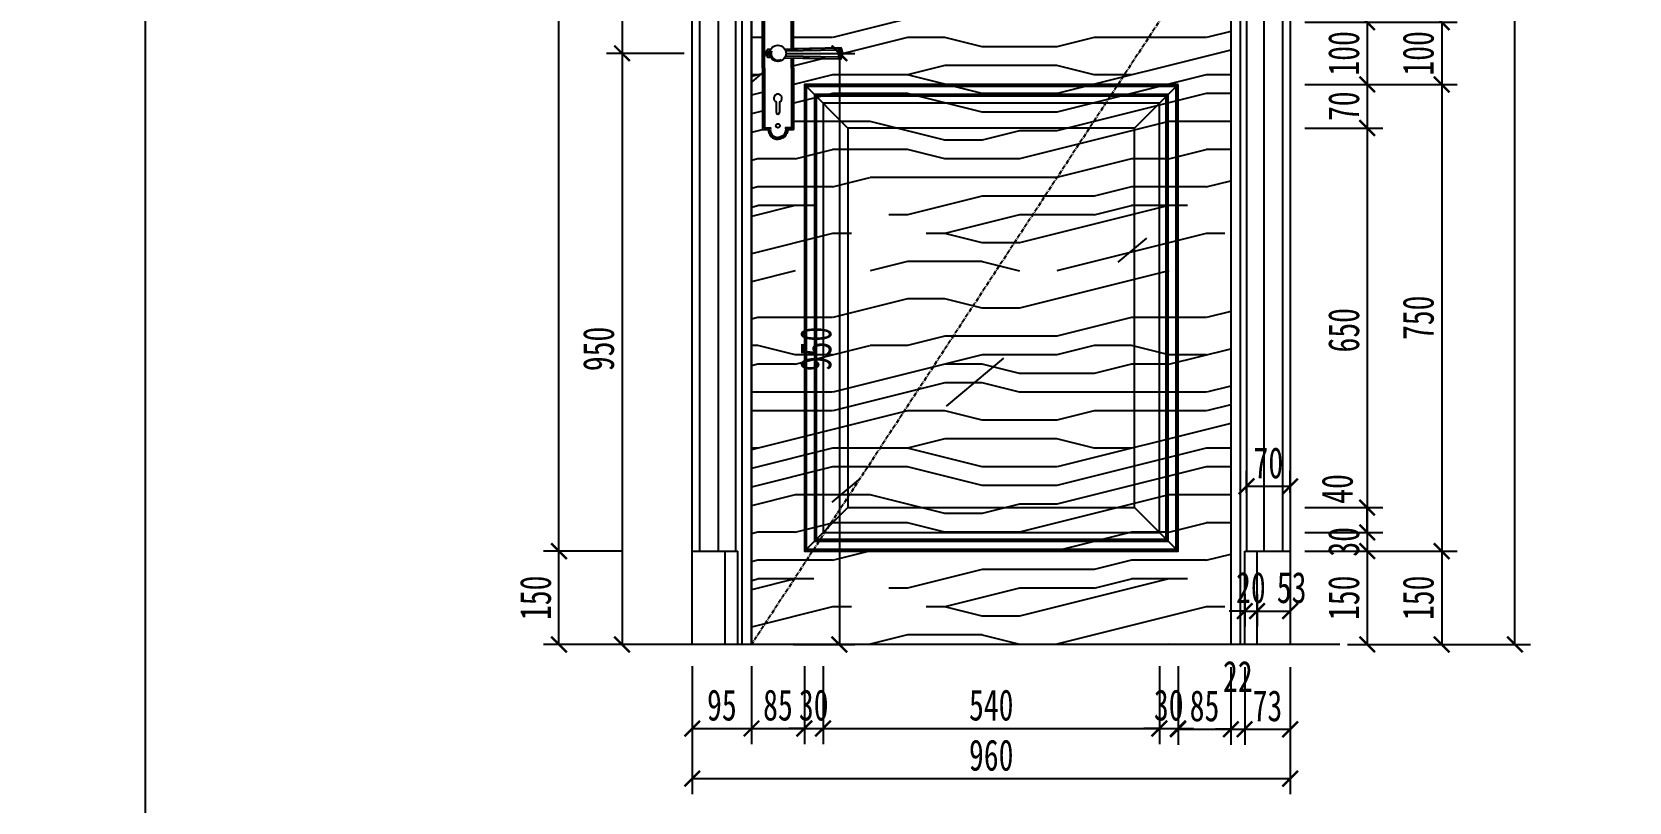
# Model space of a CAD drawing. Header units: millimetres. Extents: x 51249 to 2766742, y -599687 to -1280.
# Drawn here: x 59800 to 62365, y -122267 to -121029 of the extents above; entities that cross this region are included whole.
import ezdxf

# ---------------------------------------------------------------- set-up
doc = ezdxf.new("R2010")
doc.units = ezdxf.units.MM
doc.header["$LTSCALE"] = 10
doc.header["$PDMODE"] = 3
doc.linetypes.add('CENTER', pattern=[50.8, 31.75, -6.35, 6.35, -6.35])
for name, color, linetype in [('D-Detail(节点图层)', 134, 'Continuous'), ('D-造型粗线', 4, 'Continuous'), ('E-立面填充', 250, 'Continuous'), ('E-立面轮廓线', 4, 'Continuous'), ('E-立面造型线', 3, 'Continuous'), ('W-尺寸', 5, 'Continuous')]:
    doc.layers.add(name, color=color, linetype=linetype)
doc.styles.add('DIM', font='SimSun.ttf', dxfattribs={"width": 0.7})
doc.dimstyles.new('25', dxfattribs={"dimscale": 25, "dimtxt": 2, "dimasz": 1, "dimexe": 1, "dimexo": 1, "dimgap": 0.5, "dimtad": 1, "dimdec": 0, "dimzin": 0, "dimdsep": 46, "dimtxsty": 'DIM', "dimblk": 'ARCHTICK', "dimcen": 0, "dimclrd": 5, "dimclre": 5, "dimclrt": 35, "dimadec": 0, "dimazin": 0, "dimtfac": 0.5, "dimtdec": 0, "dimtix": 1, "dimtmove": 2, "dimatfit": 2, "dimldrblk": 'A', "dimfxl": 0, "dimtolj": 1, "dimtzin": 0, "dimlwd": -1, "dimlwe": -1, "dimarcsym": 0})

# ---------------------------------------------------------------- blocks, each defined once
blk = doc.blocks.new('_ArchTick')
at = {"color": 0, "linetype": 'ByBlock', "const_width": 0.15}
blk.add_lwpolyline([(-0.5, -0.5), (0.5, 0.5)], dxfattribs=at)
blk = doc.blocks.new('*D67')
at = {"layer": 'Defpoints', "color": 0, "ltscale": 0.15}
for p in [(61928.2, -119563.9), (62181.4, -119563.9), (61945, -122013.9)]:
    blk.add_point(p, dxfattribs=at)
at = {"layer": 'W-尺寸', "color": 5, "ltscale": 0.15}
for p, q in [((62081.4, -119563.9), (62206.4, -119563.9)), ((62181.4, -122013.9), (62181.4, -119563.9)), ((62081.4, -122013.9), (62206.4, -122013.9))]:
    blk.add_line(p, q, dxfattribs=at)
at = {"layer": 'W-尺寸', "color": 5, "ltscale": 0.15, "xscale": 25, "yscale": 25, "zscale": 25}
for p, rotation in [((62181.4, -119563.9), 90), ((62181.4, -122013.9), 270)]:
    blk.add_blockref('_ArchTick', p, dxfattribs=dict(at, rotation=rotation))
at = {"layer": 'W-尺寸', "color": 35, "ltscale": 0.15, "insert": (62143.9, -120788.9), "char_height": 50, "attachment_point": 5, "rotation": 90, "style": 'DIM'}
blk.add_mtext('\\A1;2450', dxfattribs=at)
blk = doc.blocks.new('A')
for p, q in [((-1.44, 1.15), (-1.09, 1.44)), ((-1.44, 1.15), (-0.37, 0)), ((-1.09, 1.44), (0, 0)), ((-0.37, 0), (-2.13, 0)), ((-1.44, -1.15), (-0.37, 0)), ((-1.09, -1.44), (0, 0)), ((-1.44, -1.15), (-1.09, -1.44))]:
    blk.add_line(p, q)
for points in [[(-1.44, 1.15), (-1.09, 1.44), (-0.37, 0), (0, 0)], [(-1.44, -1.15), (-1.09, -1.44), (-0.37, 0), (0, 0)]]:
    blk.add_solid(points)
blk = doc.blocks.new('*D68')
at = {"layer": 'Defpoints', "color": 0, "ltscale": 0.15}
for p in [(60860.4, -122013.9), (60955.4, -122013.9), (60955.4, -122149)]:
    blk.add_point(p, dxfattribs=at)
at = {"layer": 'W-尺寸', "color": 5, "ltscale": 0.15}
for p, q in [((60860.4, -122049), (60860.4, -122174)), ((60955.4, -122049), (60955.4, -122174)), ((60860.4, -122149), (60955.4, -122149))]:
    blk.add_line(p, q, dxfattribs=at)
at = {"layer": 'W-尺寸', "color": 5, "ltscale": 0.15, "xscale": 25, "yscale": 25, "zscale": 25, "rotation": 180}
blk.add_blockref('_ArchTick', (60860.4, -122149), dxfattribs=at)
at = {"layer": 'W-尺寸', "color": 5, "ltscale": 0.15, "xscale": 25, "yscale": 25, "zscale": 25}
blk.add_blockref('_ArchTick', (60955.4, -122149), dxfattribs=at)
at = {"layer": 'W-尺寸', "color": 35, "ltscale": 0.15, "insert": (60907.9, -122111.5), "char_height": 50, "attachment_point": 5, "style": 'DIM'}
blk.add_mtext('\\A1;95', dxfattribs=at)
blk = doc.blocks.new('*D69')
at = {"layer": 'Defpoints', "color": 0, "ltscale": 0.15}
for p in [(61040.4, -121863.9, 0), (60955.4, -122013.9), (61040.4, -122149)]:
    blk.add_point(p, dxfattribs=at)
at = {"layer": 'W-尺寸', "color": 5, "ltscale": 0.15}
for p, q in [((60955.4, -122049), (60955.4, -122174)), ((61040.4, -122049), (61040.4, -122174)), ((60955.4, -122149), (61040.4, -122149))]:
    blk.add_line(p, q, dxfattribs=at)
at = {"layer": 'W-尺寸', "color": 5, "ltscale": 0.15, "xscale": 25, "yscale": 25, "zscale": 25, "rotation": 180}
blk.add_blockref('_ArchTick', (60955.4, -122149), dxfattribs=at)
at = {"layer": 'W-尺寸', "color": 5, "ltscale": 0.15, "xscale": 25, "yscale": 25, "zscale": 25}
blk.add_blockref('_ArchTick', (61040.4, -122149), dxfattribs=at)
at = {"layer": 'W-尺寸', "color": 35, "ltscale": 0.15, "insert": (60997.9, -122111.5), "char_height": 50, "attachment_point": 5, "style": 'DIM'}
blk.add_mtext('\\A1;85', dxfattribs=at)
blk = doc.blocks.new('*D70')
at = {"layer": 'Defpoints', "color": 0, "ltscale": 0.15}
for p in [(60860.4, -122049), (61820.4, -122050.2), (61820.4, -122229.5)]:
    blk.add_point(p, dxfattribs=at)
at = {"layer": 'W-尺寸', "color": 5, "ltscale": 0.15}
for p, q in [((60860.4, -122129.5), (60860.4, -122254.5)), ((61820.4, -122129.5), (61820.4, -122254.5)), ((60860.4, -122229.5), (61820.4, -122229.5))]:
    blk.add_line(p, q, dxfattribs=at)
at = {"layer": 'W-尺寸', "color": 5, "ltscale": 0.15, "xscale": 25, "yscale": 25, "zscale": 25, "rotation": 180}
blk.add_blockref('_ArchTick', (60860.4, -122229.5), dxfattribs=at)
at = {"layer": 'W-尺寸', "color": 5, "ltscale": 0.15, "xscale": 25, "yscale": 25, "zscale": 25}
blk.add_blockref('_ArchTick', (61820.4, -122229.5), dxfattribs=at)
at = {"layer": 'W-尺寸', "color": 35, "ltscale": 0.15, "insert": (61340.4, -122192), "char_height": 50, "attachment_point": 5, "style": 'DIM'}
blk.add_mtext('\\A1;960', dxfattribs=at)
blk = doc.blocks.new('*D71')
at = {"layer": 'Defpoints', "color": 0, "ltscale": 0.15}
for p in [(60968, -121063.9), (60747.6, -122013.9), (60968, -122013.9)]:
    blk.add_point(p, dxfattribs=at)
at = {"layer": 'W-尺寸', "color": 5, "ltscale": 0.15}
for p, q in [((60847.6, -121063.9), (60722.6, -121063.9)), ((60747.6, -121063.9), (60747.6, -122013.9)), ((60847.6, -122013.9), (60722.6, -122013.9))]:
    blk.add_line(p, q, dxfattribs=at)
at = {"layer": 'W-尺寸', "color": 5, "ltscale": 0.15, "xscale": 25, "yscale": 25, "zscale": 25}
for p, rotation in [((60747.6, -121063.9), 90), ((60747.6, -122013.9), 270)]:
    blk.add_blockref('_ArchTick', p, dxfattribs=dict(at, rotation=rotation))
at = {"layer": 'W-尺寸', "color": 35, "ltscale": 0.15, "insert": (60710.1, -121538.9), "char_height": 50, "attachment_point": 5, "rotation": 90, "style": 'DIM'}
blk.add_mtext('\\A1;950', dxfattribs=at)
blk = doc.blocks.new('*D73')
at = {"layer": 'Defpoints', "color": 0, "ltscale": 0.15}
for p in [(61040.4, -121797.8, 0), (61070.4, -121797.8, 0), (61070.4, -122149)]:
    blk.add_point(p, dxfattribs=at)
at = {"layer": 'W-尺寸', "color": 5, "ltscale": 0.15}
for p, q in [((61040.4, -122049), (61040.4, -122174)), ((61070.4, -122049), (61070.4, -122174)), ((61040.4, -122149), (61015.4, -122149)), ((61040.4, -122149), (61070.4, -122149)), ((61070.4, -122149), (61095.4, -122149))]:
    blk.add_line(p, q, dxfattribs=at)
at = {"layer": 'W-尺寸', "color": 5, "ltscale": 0.15, "xscale": 25, "yscale": 25, "zscale": 25}
blk.add_blockref('_ArchTick', (61040.4, -122149), dxfattribs=at)
at = {"layer": 'W-尺寸', "color": 5, "ltscale": 0.15, "xscale": 25, "yscale": 25, "zscale": 25, "rotation": 180}
blk.add_blockref('_ArchTick', (61070.4, -122149), dxfattribs=at)
at = {"layer": 'W-尺寸', "color": 35, "ltscale": 0.15, "insert": (61055.4, -122111.5), "char_height": 50, "attachment_point": 5, "style": 'DIM'}
blk.add_mtext('\\A1;30', dxfattribs=at)
blk = doc.blocks.new('*D74')
at = {"layer": 'Defpoints', "color": 0, "ltscale": 0.15}
for p in [(61070.4, -121797.8, 0), (61610.4, -121833.9, 0), (61610.4, -122149)]:
    blk.add_point(p, dxfattribs=at)
at = {"layer": 'W-尺寸', "color": 5, "ltscale": 0.15}
for p, q in [((61070.4, -122049), (61070.4, -122174)), ((61610.4, -122049), (61610.4, -122174)), ((61070.4, -122149), (61610.4, -122149))]:
    blk.add_line(p, q, dxfattribs=at)
at = {"layer": 'W-尺寸', "color": 5, "ltscale": 0.15, "xscale": 25, "yscale": 25, "zscale": 25, "rotation": 180}
blk.add_blockref('_ArchTick', (61070.4, -122149), dxfattribs=at)
at = {"layer": 'W-尺寸', "color": 5, "ltscale": 0.15, "xscale": 25, "yscale": 25, "zscale": 25}
blk.add_blockref('_ArchTick', (61610.4, -122149), dxfattribs=at)
at = {"layer": 'W-尺寸', "color": 35, "ltscale": 0.15, "insert": (61340.4, -122111.5), "char_height": 50, "attachment_point": 5, "style": 'DIM'}
blk.add_mtext('\\A1;540', dxfattribs=at)
blk = doc.blocks.new('*D75')
at = {"layer": 'Defpoints', "color": 0, "ltscale": 0.15}
for p in [(61610.4, -121833.9, 0), (61640.4, -121837.5), (61640.4, -122149)]:
    blk.add_point(p, dxfattribs=at)
at = {"layer": 'W-尺寸', "color": 5, "ltscale": 0.15}
for p, q in [((61610.4, -122049), (61610.4, -122174)), ((61640.4, -122049), (61640.4, -122174)), ((61610.4, -122149), (61585.4, -122149)), ((61610.4, -122149), (61640.4, -122149)), ((61640.4, -122149), (61665.4, -122149))]:
    blk.add_line(p, q, dxfattribs=at)
at = {"layer": 'W-尺寸', "color": 5, "ltscale": 0.15, "xscale": 25, "yscale": 25, "zscale": 25}
blk.add_blockref('_ArchTick', (61610.4, -122149), dxfattribs=at)
at = {"layer": 'W-尺寸', "color": 5, "ltscale": 0.15, "xscale": 25, "yscale": 25, "zscale": 25, "rotation": 180}
blk.add_blockref('_ArchTick', (61640.4, -122149), dxfattribs=at)
at = {"layer": 'W-尺寸', "color": 35, "ltscale": 0.15, "insert": (61625.4, -122111.5), "char_height": 50, "attachment_point": 5, "style": 'DIM'}
blk.add_mtext('\\A1;30', dxfattribs=at)
blk = doc.blocks.new('*D76')
at = {"layer": 'Defpoints', "color": 0, "ltscale": 0.15}
for p in [(61725.4, -121792.9), (61640.4, -121837.5), (61725.4, -122150.2)]:
    blk.add_point(p, dxfattribs=at)
at = {"layer": 'W-尺寸', "color": 5, "ltscale": 0.15}
for p, q in [((61640.4, -122050.2), (61640.4, -122175.2)), ((61725.4, -122050.2), (61725.4, -122175.2)), ((61640.4, -122150.2), (61725.4, -122150.2))]:
    blk.add_line(p, q, dxfattribs=at)
at = {"layer": 'W-尺寸', "color": 5, "ltscale": 0.15, "xscale": 25, "yscale": 25, "zscale": 25, "rotation": 180}
blk.add_blockref('_ArchTick', (61640.4, -122150.2), dxfattribs=at)
at = {"layer": 'W-尺寸', "color": 5, "ltscale": 0.15, "xscale": 25, "yscale": 25, "zscale": 25}
blk.add_blockref('_ArchTick', (61725.4, -122150.2), dxfattribs=at)
at = {"layer": 'W-尺寸', "color": 35, "ltscale": 0.15, "insert": (61682.9, -122112.7), "char_height": 50, "attachment_point": 5, "style": 'DIM'}
blk.add_mtext('\\A1;85', dxfattribs=at)
blk = doc.blocks.new('*D171')
at = {"layer": 'Defpoints', "color": 0, "ltscale": 0.15}
for p in [(61707.5, -121013.9), (61707.5, -121113.9), (61944.1, -121113.9)]:
    blk.add_point(p, dxfattribs=at)
at = {"layer": 'W-尺寸', "color": 5, "ltscale": 0.15}
for p, q in [((61844.1, -121013.9), (61969.1, -121013.9)), ((61944.1, -121013.9), (61944.1, -121113.9)), ((61844.1, -121113.9), (61969.1, -121113.9))]:
    blk.add_line(p, q, dxfattribs=at)
at = {"layer": 'W-尺寸', "color": 5, "ltscale": 0.15, "xscale": 25, "yscale": 25, "zscale": 25}
for p, rotation in [((61944.1, -121013.9), 90), ((61944.1, -121113.9), 270)]:
    blk.add_blockref('_ArchTick', p, dxfattribs=dict(at, rotation=rotation))
at = {"layer": 'W-尺寸', "color": 35, "ltscale": 0.15, "insert": (61906.6, -121063.9), "char_height": 50, "attachment_point": 5, "rotation": 90, "style": 'DIM'}
blk.add_mtext('\\A1;100', dxfattribs=at)
blk = doc.blocks.new('*D172')
at = {"layer": 'Defpoints', "color": 0, "ltscale": 0.15}
for p in [(61707.5, -121113.9), (61637.5, -121183.9), (61944.1, -121183.9)]:
    blk.add_point(p, dxfattribs=at)
at = {"layer": 'W-尺寸', "color": 5, "ltscale": 0.15}
for p, q in [((61844.1, -121113.9), (61969.1, -121113.9)), ((61944.1, -121113.9), (61944.1, -121183.9)), ((61844.1, -121183.9), (61969.1, -121183.9))]:
    blk.add_line(p, q, dxfattribs=at)
at = {"layer": 'W-尺寸', "color": 5, "ltscale": 0.15, "xscale": 25, "yscale": 25, "zscale": 25}
for p, rotation in [((61944.1, -121113.9), 90), ((61944.1, -121183.9), 270)]:
    blk.add_blockref('_ArchTick', p, dxfattribs=dict(at, rotation=rotation))
at = {"layer": 'W-尺寸', "color": 35, "ltscale": 0.15, "insert": (61906.6, -121148.9), "char_height": 50, "attachment_point": 5, "rotation": 90, "style": 'DIM'}
blk.add_mtext('\\A1;70', dxfattribs=at)
blk = doc.blocks.new('*D173')
at = {"layer": 'Defpoints', "color": 0, "ltscale": 0.15}
for p in [(61637.5, -121183.9), (61610.4, -121833.9), (61944.1, -121833.9)]:
    blk.add_point(p, dxfattribs=at)
at = {"layer": 'W-尺寸', "color": 5, "ltscale": 0.15}
for p, q in [((61844.1, -121183.9), (61969.1, -121183.9)), ((61944.1, -121183.9), (61944.1, -121833.9)), ((61844.1, -121833.9), (61969.1, -121833.9))]:
    blk.add_line(p, q, dxfattribs=at)
at = {"layer": 'W-尺寸', "color": 5, "ltscale": 0.15, "xscale": 25, "yscale": 25, "zscale": 25}
for p, rotation in [((61944.1, -121183.9), 90), ((61944.1, -121833.9), 270)]:
    blk.add_blockref('_ArchTick', p, dxfattribs=dict(at, rotation=rotation))
at = {"layer": 'W-尺寸', "color": 35, "ltscale": 0.15, "insert": (61906.6, -121508.9), "char_height": 50, "attachment_point": 5, "rotation": 90, "style": 'DIM'}
blk.add_mtext('\\A1;650', dxfattribs=at)
blk = doc.blocks.new('*D174')
at = {"layer": 'Defpoints', "color": 0, "ltscale": 0.15}
for p in [(61570.4, -121793.9), (61944.1, -121793.9), (61610.4, -121833.9)]:
    blk.add_point(p, dxfattribs=at)
at = {"layer": 'W-尺寸', "color": 5, "ltscale": 0.15}
for p, q in [((61844.1, -121793.9), (61969.1, -121793.9)), ((61944.1, -121833.9), (61944.1, -121793.9)), ((61844.1, -121833.9), (61969.1, -121833.9))]:
    blk.add_line(p, q, dxfattribs=at)
at = {"layer": 'W-尺寸', "color": 5, "ltscale": 0.15, "xscale": 25, "yscale": 25, "zscale": 25}
for p, rotation in [((61944.1, -121793.9), 90), ((61944.1, -121833.9), 270)]:
    blk.add_blockref('_ArchTick', p, dxfattribs=dict(at, rotation=rotation))
at = {"layer": 'W-尺寸', "color": 35, "ltscale": 0.15, "insert": (61896.3, -121763.9), "char_height": 50, "attachment_point": 5, "rotation": 90, "style": 'DIM'}
blk.add_mtext('\\A1;40', dxfattribs=at)
blk = doc.blocks.new('*D175')
at = {"layer": 'Defpoints', "color": 0, "ltscale": 0.15}
for p in [(61610.4, -121833.9), (61640.4, -121863.9), (61944.1, -121863.9)]:
    blk.add_point(p, dxfattribs=at)
at = {"layer": 'W-尺寸', "color": 5, "ltscale": 0.15}
for p, q in [((61944.1, -121833.9), (61944.1, -121808.9)), ((61844.1, -121833.9), (61969.1, -121833.9)), ((61944.1, -121833.9), (61944.1, -121863.9)), ((61844.1, -121863.9), (61969.1, -121863.9)), ((61944.1, -121863.9), (61944.1, -121888.9))]:
    blk.add_line(p, q, dxfattribs=at)
at = {"layer": 'W-尺寸', "color": 5, "ltscale": 0.15, "xscale": 25, "yscale": 25, "zscale": 25}
for p, rotation in [((61944.1, -121833.9), 270), ((61944.1, -121863.9), 90)]:
    blk.add_blockref('_ArchTick', p, dxfattribs=dict(at, rotation=rotation))
at = {"layer": 'W-尺寸', "color": 35, "ltscale": 0.15, "insert": (61906.6, -121848.9), "char_height": 50, "attachment_point": 5, "rotation": 90, "style": 'DIM'}
blk.add_mtext('\\A1;30', dxfattribs=at)
blk = doc.blocks.new('*D176')
at = {"layer": 'Defpoints', "color": 0, "ltscale": 0.15}
for p in [(61640.4, -121863.9), (61887.5, -122013.9), (61944.1, -122013.9)]:
    blk.add_point(p, dxfattribs=at)
at = {"layer": 'W-尺寸', "color": 5, "ltscale": 0.15}
for p, q in [((61844.1, -121863.9), (61969.1, -121863.9)), ((61944.1, -121863.9), (61944.1, -122013.9)), ((61912.5, -122013.9), (61969.1, -122013.9))]:
    blk.add_line(p, q, dxfattribs=at)
at = {"layer": 'W-尺寸', "color": 5, "ltscale": 0.15, "xscale": 25, "yscale": 25, "zscale": 25}
for p, rotation in [((61944.1, -121863.9), 90), ((61944.1, -122013.9), 270)]:
    blk.add_blockref('_ArchTick', p, dxfattribs=dict(at, rotation=rotation))
at = {"layer": 'W-尺寸', "color": 35, "ltscale": 0.15, "insert": (61906.6, -121938.9), "char_height": 50, "attachment_point": 5, "rotation": 90, "style": 'DIM'}
blk.add_mtext('\\A1;150', dxfattribs=at)
blk = doc.blocks.new('*D180')
at = {"layer": 'Defpoints', "color": 0, "ltscale": 0.15}
for p in [(61618.7, -121013.9), (61618.7, -121113.9), (62063.8, -121113.9)]:
    blk.add_point(p, dxfattribs=at)
at = {"layer": 'W-尺寸', "color": 5, "ltscale": 0.15}
for p, q in [((61963.8, -121013.9), (62088.8, -121013.9)), ((62063.8, -121013.9), (62063.8, -121113.9)), ((61963.8, -121113.9), (62088.8, -121113.9))]:
    blk.add_line(p, q, dxfattribs=at)
at = {"layer": 'W-尺寸', "color": 5, "ltscale": 0.15, "xscale": 25, "yscale": 25, "zscale": 25}
for p, rotation in [((62063.8, -121013.9), 90), ((62063.8, -121113.9), 270)]:
    blk.add_blockref('_ArchTick', p, dxfattribs=dict(at, rotation=rotation))
at = {"layer": 'W-尺寸', "color": 35, "ltscale": 0.15, "insert": (62026.3, -121063.9), "char_height": 50, "attachment_point": 5, "rotation": 90, "style": 'DIM'}
blk.add_mtext('\\A1;100', dxfattribs=at)
blk = doc.blocks.new('*D181')
at = {"layer": 'Defpoints', "color": 0, "ltscale": 0.15}
for p in [(61618.7, -121113.9), (61618.7, -121863.9), (62063.8, -121863.9)]:
    blk.add_point(p, dxfattribs=at)
at = {"layer": 'W-尺寸', "color": 5, "ltscale": 0.15}
for p, q in [((61963.8, -121113.9), (62088.8, -121113.9)), ((62063.8, -121113.9), (62063.8, -121863.9)), ((61963.8, -121863.9), (62088.8, -121863.9))]:
    blk.add_line(p, q, dxfattribs=at)
at = {"layer": 'W-尺寸', "color": 5, "ltscale": 0.15, "xscale": 25, "yscale": 25, "zscale": 25}
for p, rotation in [((62063.8, -121113.9), 90), ((62063.8, -121863.9), 270)]:
    blk.add_blockref('_ArchTick', p, dxfattribs=dict(at, rotation=rotation))
at = {"layer": 'W-尺寸', "color": 35, "ltscale": 0.15, "insert": (62026.3, -121488.9), "char_height": 50, "attachment_point": 5, "rotation": 90, "style": 'DIM'}
blk.add_mtext('\\A1;750', dxfattribs=at)
blk = doc.blocks.new('*D182')
at = {"layer": 'Defpoints', "color": 0, "ltscale": 0.15}
for p in [(61618.7, -121863.9), (61798.7, -122013.9), (62063.8, -122013.9)]:
    blk.add_point(p, dxfattribs=at)
at = {"layer": 'W-尺寸', "color": 5, "ltscale": 0.15}
for p, q in [((61963.8, -121863.9), (62088.8, -121863.9)), ((62063.8, -121863.9), (62063.8, -122013.9)), ((61963.8, -122013.9), (62088.8, -122013.9))]:
    blk.add_line(p, q, dxfattribs=at)
at = {"layer": 'W-尺寸', "color": 5, "ltscale": 0.15, "xscale": 25, "yscale": 25, "zscale": 25}
for p, rotation in [((62063.8, -121863.9), 90), ((62063.8, -122013.9), 270)]:
    blk.add_blockref('_ArchTick', p, dxfattribs=dict(at, rotation=rotation))
at = {"layer": 'W-尺寸', "color": 35, "ltscale": 0.15, "insert": (62026.3, -121938.9), "char_height": 50, "attachment_point": 5, "rotation": 90, "style": 'DIM'}
blk.add_mtext('\\A1;150', dxfattribs=at)
blk = doc.blocks.new('*D183')
at = {"layer": 'Defpoints', "color": 0, "ltscale": 0.15}
for p in [(61725.4, -122013.9), (61747.4, -122013.9), (61747.4, -122150.2)]:
    blk.add_point(p, dxfattribs=at)
at = {"layer": 'W-尺寸', "color": 5, "ltscale": 0.15}
for p, q in [((61725.4, -122050.2), (61725.4, -122175.2)), ((61747.4, -122050.2), (61747.4, -122175.2)), ((61725.4, -122150.2), (61700.4, -122150.2)), ((61725.4, -122150.2), (61747.4, -122150.2)), ((61747.4, -122150.2), (61772.4, -122150.2))]:
    blk.add_line(p, q, dxfattribs=at)
at = {"layer": 'W-尺寸', "color": 5, "ltscale": 0.15, "xscale": 25, "yscale": 25, "zscale": 25}
blk.add_blockref('_ArchTick', (61725.4, -122150.2), dxfattribs=at)
at = {"layer": 'W-尺寸', "color": 5, "ltscale": 0.15, "xscale": 25, "yscale": 25, "zscale": 25, "rotation": 180}
blk.add_blockref('_ArchTick', (61747.4, -122150.2), dxfattribs=at)
at = {"layer": 'W-尺寸', "color": 35, "ltscale": 0.15, "insert": (61736.4, -122065.1), "char_height": 50, "attachment_point": 5, "style": 'DIM'}
blk.add_mtext('\\A1;22', dxfattribs=at)
blk = doc.blocks.new('*D184')
at = {"layer": 'Defpoints', "color": 0, "ltscale": 0.15}
for p in [(61747.4, -122013.9), (61820.4, -122013.9), (61820.4, -122150.2)]:
    blk.add_point(p, dxfattribs=at)
at = {"layer": 'W-尺寸', "color": 5, "ltscale": 0.15}
for p, q in [((61747.4, -122050.2), (61747.4, -122175.2)), ((61820.4, -122050.2), (61820.4, -122175.2)), ((61747.4, -122150.2), (61820.4, -122150.2))]:
    blk.add_line(p, q, dxfattribs=at)
at = {"layer": 'W-尺寸', "color": 5, "ltscale": 0.15, "xscale": 25, "yscale": 25, "zscale": 25, "rotation": 180}
blk.add_blockref('_ArchTick', (61747.4, -122150.2), dxfattribs=at)
at = {"layer": 'W-尺寸', "color": 5, "ltscale": 0.15, "xscale": 25, "yscale": 25, "zscale": 25}
blk.add_blockref('_ArchTick', (61820.4, -122150.2), dxfattribs=at)
at = {"layer": 'W-尺寸', "color": 35, "ltscale": 0.15, "insert": (61783.9, -122112.7), "char_height": 50, "attachment_point": 5, "style": 'DIM'}
blk.add_mtext('\\A1;73', dxfattribs=at)
blk = doc.blocks.new('*D185')
at = {"layer": 'Defpoints', "color": 0, "ltscale": 0.15}
for p in [(60646.3, -121863.9), (60816, -121863.9), (60816, -122013.9)]:
    blk.add_point(p, dxfattribs=at)
at = {"layer": 'W-尺寸', "color": 5, "ltscale": 0.15}
for p, q in [((60746.3, -121863.9), (60621.3, -121863.9)), ((60646.3, -122013.9), (60646.3, -121863.9)), ((60746.3, -122013.9), (60621.3, -122013.9))]:
    blk.add_line(p, q, dxfattribs=at)
at = {"layer": 'W-尺寸', "color": 5, "ltscale": 0.15, "xscale": 25, "yscale": 25, "zscale": 25}
for p, rotation in [((60646.3, -121863.9), 90), ((60646.3, -122013.9), 270)]:
    blk.add_blockref('_ArchTick', p, dxfattribs=dict(at, rotation=rotation))
at = {"layer": 'W-尺寸', "color": 35, "ltscale": 0.15, "insert": (60608.8, -121938.9), "char_height": 50, "attachment_point": 5, "rotation": 90, "style": 'DIM'}
blk.add_mtext('\\A1;150', dxfattribs=at)
blk = doc.blocks.new('*D186')
at = {"layer": 'Defpoints', "color": 0, "ltscale": 0.15}
for p in [(60646.3, -119563.9), (60832.6, -119563.9), (60816, -121863.9)]:
    blk.add_point(p, dxfattribs=at)
at = {"layer": 'W-尺寸', "color": 5, "ltscale": 0.15}
for p, q in [((60746.3, -119563.9), (60621.3, -119563.9)), ((60646.3, -121863.9), (60646.3, -119563.9)), ((60746.3, -121863.9), (60621.3, -121863.9))]:
    blk.add_line(p, q, dxfattribs=at)
at = {"layer": 'W-尺寸', "color": 5, "ltscale": 0.15, "xscale": 25, "yscale": 25, "zscale": 25}
for p, rotation in [((60646.3, -119563.9), 90), ((60646.3, -121863.9), 270)]:
    blk.add_blockref('_ArchTick', p, dxfattribs=dict(at, rotation=rotation))
at = {"layer": 'W-尺寸', "color": 35, "ltscale": 0.15, "insert": (60608.8, -120713.9), "char_height": 50, "attachment_point": 5, "rotation": 90, "style": 'DIM'}
blk.add_mtext('\\A1;2300', dxfattribs=at)
blk = doc.blocks.new('*D188')
at = {"layer": 'Defpoints', "color": 0, "ltscale": 0.15}
for p in [(60911.3, -119658.9), (60747.6, -121063.9), (60825.4, -121063.9)]:
    blk.add_point(p, dxfattribs=at)
at = {"layer": 'W-尺寸', "color": 5, "ltscale": 0.15}
for p, q in [((60847.6, -119658.9), (60722.6, -119658.9)), ((60747.6, -119658.9), (60747.6, -121063.9)), ((60800.4, -121063.9), (60722.6, -121063.9))]:
    blk.add_line(p, q, dxfattribs=at)
at = {"layer": 'W-尺寸', "color": 5, "ltscale": 0.15, "xscale": 25, "yscale": 25, "zscale": 25}
for p, rotation in [((60747.6, -119658.9), 90), ((60747.6, -121063.9), 270)]:
    blk.add_blockref('_ArchTick', p, dxfattribs=dict(at, rotation=rotation))
at = {"layer": 'W-尺寸', "color": 35, "ltscale": 0.15, "insert": (60710.1, -120361.4), "char_height": 50, "attachment_point": 5, "rotation": 90, "style": 'DIM'}
blk.add_mtext('\\A1;1405', dxfattribs=at)
blk = doc.blocks.new('*D189')
at = {"layer": 'Defpoints', "color": 0, "ltscale": 0.15}
for p in [(61750.4, -121759.8), (61750.4, -121795), (61820.4, -121795)]:
    blk.add_point(p, dxfattribs=at)
at = {"layer": 'W-尺寸', "color": 5, "ltscale": 0.15}
for p, q in [((61750.4, -121770), (61750.4, -121734.8)), ((61820.4, -121770), (61820.4, -121734.8)), ((61820.4, -121759.8), (61750.4, -121759.8))]:
    blk.add_line(p, q, dxfattribs=at)
at = {"layer": 'W-尺寸', "color": 5, "ltscale": 0.15, "xscale": 25, "yscale": 25, "zscale": 25, "rotation": 180}
blk.add_blockref('_ArchTick', (61750.4, -121759.8), dxfattribs=at)
at = {"layer": 'W-尺寸', "color": 5, "ltscale": 0.15, "xscale": 25, "yscale": 25, "zscale": 25}
blk.add_blockref('_ArchTick', (61820.4, -121759.8), dxfattribs=at)
at = {"layer": 'W-尺寸', "color": 35, "ltscale": 0.15, "insert": (61785.4, -121722.3), "char_height": 50, "attachment_point": 5, "style": 'DIM'}
blk.add_mtext('\\A1;70', dxfattribs=at)
blk = doc.blocks.new('*D190')
at = {"layer": 'Defpoints', "color": 0, "ltscale": 0.15}
for p in [(61747.4, -121907.9), (61767.4, -121907.9), (61767.4, -121960.2)]:
    blk.add_point(p, dxfattribs=at)
at = {"layer": 'W-尺寸', "color": 5, "ltscale": 0.15}
for p, q in [((61747.4, -121932.9), (61747.4, -121985.2)), ((61767.4, -121932.9), (61767.4, -121985.2)), ((61747.4, -121960.2), (61722.4, -121960.2)), ((61747.4, -121960.2), (61767.4, -121960.2)), ((61767.4, -121960.2), (61792.4, -121960.2))]:
    blk.add_line(p, q, dxfattribs=at)
at = {"layer": 'W-尺寸', "color": 5, "ltscale": 0.15, "xscale": 25, "yscale": 25, "zscale": 25}
blk.add_blockref('_ArchTick', (61747.4, -121960.2), dxfattribs=at)
at = {"layer": 'W-尺寸', "color": 5, "ltscale": 0.15, "xscale": 25, "yscale": 25, "zscale": 25, "rotation": 180}
blk.add_blockref('_ArchTick', (61767.4, -121960.2), dxfattribs=at)
at = {"layer": 'W-尺寸', "color": 35, "ltscale": 0.15, "insert": (61757.4, -121922.7), "char_height": 50, "attachment_point": 5, "style": 'DIM'}
blk.add_mtext('\\A1;20', dxfattribs=at)
blk = doc.blocks.new('*D191')
at = {"layer": 'Defpoints', "color": 0, "ltscale": 0.15}
for p in [(61767.4, -121907.9), (61820.4, -121907.9), (61820.4, -121960.2)]:
    blk.add_point(p, dxfattribs=at)
at = {"layer": 'W-尺寸', "color": 5, "ltscale": 0.15}
for p, q in [((61767.4, -121932.9), (61767.4, -121985.2)), ((61820.4, -121932.9), (61820.4, -121985.2)), ((61767.4, -121960.2), (61820.4, -121960.2))]:
    blk.add_line(p, q, dxfattribs=at)
at = {"layer": 'W-尺寸', "color": 5, "ltscale": 0.15, "xscale": 25, "yscale": 25, "zscale": 25, "rotation": 180}
blk.add_blockref('_ArchTick', (61767.4, -121960.2), dxfattribs=at)
at = {"layer": 'W-尺寸', "color": 5, "ltscale": 0.15, "xscale": 25, "yscale": 25, "zscale": 25}
blk.add_blockref('_ArchTick', (61820.4, -121960.2), dxfattribs=at)
at = {"layer": 'W-尺寸', "color": 35, "ltscale": 0.15, "insert": (61822.8, -121922.7), "char_height": 50, "attachment_point": 5, "style": 'DIM'}
blk.add_mtext('\\A1;53', dxfattribs=at)
blk = doc.blocks.new('SDSGGH')
at = {"color": 146}
blk.add_wipeout([(2772282, -599409.1), (2772277.5, -599398.2), (2772266.6, -599393.6), (2772255.7, -599398.2), (2772251.2, -599409.1), (2772241.9, -599409.1), (2772241.9, -599606.3), (2772251.2, -599606.3), (2772255.7, -599617.2), (2772266.6, -599621.8), (2772277.5, -599617.2), (2772282, -599606.3), (2772291.4, -599606.3), (2772291.4, -599491), (2772368.2, -599492.5), (2772370.5, -599483.7), (2772368.2, -599474.9), (2772291.4, -599476.4), (2772291.4, -599409.1)], dxfattribs=at).dxf.layer = 'E-立面造型线'
at = {"layer": 'E-立面造型线', "color": 146}
for p, q in [((2772277.5, -599476.7), (2772363.7, -599475)), ((2772277.5, -599490.7), (2772363.7, -599492.4)), ((2772365.9, -599475), (2772368.2, -599474.9))]:
    blk.add_line(p, q, dxfattribs=at)
at = {"layer": 'E-立面造型线', "color": 251}
for p, q in [((2772278.9, -599479.6), (2772363.7, -599477.9)), ((2772278.9, -599487.8), (2772363.7, -599489.5)), ((2772279.6, -599483.7), (2772363.7, -599483.7)), ((2772363.7, -599475), (2772363.7, -599492.4)), ((2772365.9, -599475), (2772365.9, -599492.4)), ((2772365.9, -599492.4), (2772368.2, -599492.5))]:
    blk.add_line(p, q, dxfattribs=at)
at = {"layer": 'E-立面造型线', "color": 146}
blk.add_lwpolyline([(2772282, -599409.1), (2772277.5, -599398.2), (2772266.6, -599393.6), (2772255.7, -599398.2), (2772251.2, -599409.1), (2772241.9, -599409.1), (2772241.9, -599606.3), (2772251.2, -599606.3), (2772255.7, -599617.2), (2772266.6, -599621.8), (2772277.5, -599617.2), (2772282, -599606.3), (2772291.4, -599606.3), (2772291.4, -599491), (2772368.2, -599492.5), (2772370.5, -599483.7), (2772368.2, -599474.9), (2772291.4, -599476.4), (2772291.4, -599409.1)], close=True, dxfattribs=at)
for points in [[(2772241.9, -599409.1, 0.000029), (2772251.2, -599409.1, -0.41565), (2772266.6, -599393.6, -0.41565)], [(2772241.9, -599606.3, -0.000029), (2772251.2, -599606.3, 0.41565), (2772266.6, -599621.8, 0.41565)], [(2772291.4, -599606.3, 0.000029), (2772282, -599606.3, -0.41565), (2772266.6, -599621.8, -0.41565)]]:
    blk.add_lwpolyline(points, format="xyb", dxfattribs=at)
at = {"layer": 'E-立面造型线', "color": 251}
for points in [[(2772291.4, -599409.1, -0.000029), (2772282, -599409.1, 0.41565), (2772266.6, -599393.6, 0.41565)], [(2772244.9, -599507.7), (2772244.9, -599412.1, 0.00003), (2772254.6, -599412.1, -0.489494), (2772266.6, -599396.6, -0.489494)], [(2772288.4, -599476.5), (2772288.4, -599412.1, -0.00003), (2772278.7, -599412.1, 0.489494), (2772266.6, -599396.6)], [(2772244.9, -599507.7), (2772244.9, -599603.3, -0.00003), (2772254.6, -599603.3, 0.489494), (2772266.6, -599618.8, 0.489494)], [(2772288.4, -599507.7), (2772288.4, -599603.3, 0.00003), (2772278.7, -599603.3, -0.489494), (2772266.6, -599618.8, -0.489494)]]:
    blk.add_lwpolyline(points, format="xyb", dxfattribs=at)
at = {"layer": 'E-立面造型线', "color": 146}
for points in [[(2772241.9, -599507.7), (2772241.9, -599409.1)], [(2772241.9, -599507.7), (2772241.9, -599606.3)], [(2772291.4, -599507.7), (2772291.4, -599606.3)]]:
    blk.add_lwpolyline(points, dxfattribs=at)
at = {"layer": 'E-立面造型线', "color": 251}
for points in [[(2772291.4, -599476.4), (2772291.4, -599409.1)], [(2772250.1, -599479.2), (2772248.3, -599479.2)], [(2772248.3, -599488.2), (2772250.1, -599488.2)], [(2772255.2, -599477.6), (2772250.1, -599477.6), (2772250.1, -599489.8), (2772255.2, -599489.8)], [(2772288.4, -599507.7), (2772288.4, -599490.9)], [(2772291.4, -599507.7), (2772291.4, -599491)], [(2772264.1, -599578.8), (2772264.1, -599561.8)], [(2772269.1, -599561.8), (2772269.1, -599578.8)]]:
    blk.add_lwpolyline(points, dxfattribs=at)
for centre, radius in [((2772266.6, -599413.2), 3.15), ((2772266.6, -599483.7), 13), ((2772266.6, -599600.1), 3.15)]:
    blk.add_circle(centre, radius, dxfattribs=at)
for centre, radius, start, end in [((2772261.1, -599483.7), 13.5, 160.6054, 199.3946), ((2772266.6, -599483.7), 11.1, 160.3295, 299.3735), ((2772364.8, -599474.9), 1.11, 183.2537, 358.9792), ((2772364.8, -599492.5), 1.11, 1.0209, 176.7463), ((2772266.6, -599555.7), 6.59, 291.9946, 248.0054), ((2772266.6, -599579), 2.47, 176.8102, 3.1899)]:
    blk.add_arc(centre, radius, start, end, dxfattribs=at)
at = {"layer": 'E-立面造型线', "color": 146}
blk.add_arc((2772352.8, -599483.7), 17.8, 330.2154, 29.6167, dxfattribs=at)
blk = doc.blocks.new('*D703')
at = {"layer": 'Defpoints', "color": 0, "ltscale": 0.15}
for p in [(60997.9, -121063.9, 0), (60997.9, -122013.9), (61096.6, -122013.9)]:
    blk.add_point(p, dxfattribs=at)
at = {"layer": 'W-尺寸', "color": 5, "ltscale": 0.15}
for p, q in [((61022.9, -121063.9), (61121.6, -121063.9)), ((61096.6, -121063.9), (61096.6, -122013.9)), ((61022.9, -122013.9), (61121.6, -122013.9))]:
    blk.add_line(p, q, dxfattribs=at)
at = {"layer": 'W-尺寸', "color": 5, "ltscale": 0.15, "xscale": 25, "yscale": 25, "zscale": 25}
for p, rotation in [((61096.6, -121063.9), 90), ((61096.6, -122013.9), 270)]:
    blk.add_blockref('_ArchTick', p, dxfattribs=dict(at, rotation=rotation))
at = {"layer": 'W-尺寸', "color": 35, "ltscale": 0.15, "insert": (61059.1, -121538.9), "char_height": 50, "attachment_point": 5, "rotation": 90, "style": 'DIM'}
blk.add_mtext('\\A1;950', dxfattribs=at)
blk = doc.blocks.new('*D1063')
at = {"layer": 'D-Detail(节点图层)', "color": 5, "ltscale": 0.15}
for p, q in [((2766617, -121582.1), (2766742, -121582.1)), ((2766717, -121582.1), (2766717, -599673.1)), ((2766698.3, -599673.1), (2766742, -599673.1))]:
    blk.add_line(p, q, dxfattribs=at)
at = {"layer": 'Defpoints', "color": 0, "ltscale": 0.15}
for p in [(55453.8, -121582.1), (2766673.3, -599673.1), (2766717, -599673.1)]:
    blk.add_point(p, dxfattribs=at)
at = {"layer": 'D-Detail(节点图层)', "color": 5, "ltscale": 0.15, "xscale": 25, "yscale": 25, "zscale": 25}
for p, rotation in [((2766717, -121582.1), 90), ((2766717, -599673.1), 270)]:
    blk.add_blockref('_ArchTick', p, dxfattribs=dict(at, rotation=rotation))
at = {"layer": 'D-Detail(节点图层)', "color": 35, "ltscale": 0.15, "insert": (2766679.5, -360627.6), "char_height": 50, "attachment_point": 5, "rotation": 90, "style": 'DIM'}
blk.add_mtext('\\A1;478091', dxfattribs=at)

msp = doc.modelspace()

# ---------------------------------------------------------------- hatches: boundary and pattern name
at = {"layer": 'E-立面填充', "ltscale": 0.15}
h = msp.add_hatch(dxfattribs=at)
h.set_pattern_fill('PANEL', color=256, scale=600, style=0, double=1, pattern_type=2)
h.set_pattern_definition([(220, (61745.4, -122013.9), (-385.67, 459.63), [120, -180, 60, -240]), (180, (61325.4, -121998.9), (0, 600), [120, -480]), (180, (61385.4, -121968.9), (0, 600), [60, -540]), (180, (61715.4, -121953.9), (0, 600), [30, -420, 30, -120]), (180, (61505.4, -121923.9), (0, 600), [120, -180, 30, -270]), (180, (61655.4, -121908.9), (0, 600), [90, -510]), (180, (61505.4, -121893.9), (0, 600), [180, -420]), (180, (61685.4, -121878.9), (0, 600), [120, -480]), (180, (61445.4, -121863.9), (0, 600), [300, -300]), (180, (61625.4, -121833.9), (0, 600), [60, -180, 120, -240]), (180, (61205.4, -121818.9), (0, 600), [120, -480]), (180, (61325.4, -121803.9), (0, 600), [60, -540]), (180, (61445.4, -121788.9), (0, 600), [60, -540]), (180, (61745.4, -121773.9), (0, 600), [120, -480]), (180, (61445.4, -121758.9), (0, 600), [120, -480]), (180, (61445.4, -121728.9), (0, 600), [120, -120, 120, -240]), (180, (61565.4, -121698.9), (0, 600), [60, -300, 120, -120]), (180, (61445.4, -121683.9), (0, 600), [180, -420]), (180, (61445.4, -121653.9), (0, 600), [120, -480]), (180, (61685.4, -121638.9), (0, 600), [180, -240, 60, -120]), (180, (61685.4, -121608.9), (0, 600), [300, -300]), (180, (61325.4, -121593.9), (0, 600), [60, -540]), (180, (61505.4, -121578.9), (0, 600), [120, -480]), (180, (61625.4, -121563.9), (0, 600), [60, -240, 60, -240]), (180, (61685.4, -121548.9), (0, 600), [60, -180, 120, -240]), (180, (61565.4, -121533.9), (0, 600), [60, -300, 60, -180]), (180, (61445.4, -121518.9), (0, 600), [180, -420]), (180, (61685.4, -121488.9), (0, 600), [120, -480]), (180, (61385.4, -121473.9), (0, 600), [60, -540]), (180, (61265.4, -121458.9), (0, 600), [60, -540]), (165.964, (61325.41, -121968.87), (-600, -2e-08), [61.8, -2412.06]), (165.964, (61265.41, -121833.87), (-600, -2e-08), [61.8, -2412.06]), (165.964, (61325.41, -121473.87), (-600, -2e-08), [61.8, -2412.06]), (165.964, (61505.41, -121698.87), (-600, -2e-08), [61.8, -2412.06]), (165.964, (61385.41, -121608.87), (-600, -2e-08), [61.8, -2412.06]), (165.964, (61325.41, -121653.87), (-600, -2e-08), [61.8, -2412.06]), (165.964, (61625.41, -121548.87), (-600, -2e-08), [61.8, -2412.06]), (165.964, (61385.41, -121578.87), (-600, -2e-08), [61.8, -2412.06]), (165.964, (61265.41, -121803.87), (-600, -2e-08), [123.6, -2350.26]), (165.964, (61325.41, -121758.87), (-600, -2e-08), [123.6, -2350.26]), (165.964, (61325.41, -121728.87), (-600, -2e-08), [123.6, -2350.26]), (14.036, (61505.41, -121923.87), (600, -2e-08), [61.8, -123.6, 61.8, -2226.663]), (14.036, (61625.41, -121833.87), (600, -2e-08), [61.8, -2412.06]), (14.036, (61625.41, -121563.87), (600, -2e-08), [123.6, -2350.26]), (345.964, (61325.41, -121998.87), (600, 2e-08), [61.8, -2412.06]), (194.036, (61205.41, -121998.87), (-600, 2e-08), [61.8, -2412.06]), (194.036, (61385.41, -121788.87), (-600, 2e-08), [61.8, -2412.06]), (194.036, (61265.41, -121683.87), (-600, 2e-08), [61.8, -2412.06]), (194.036, (61505.41, -121638.87), (-600, 2e-08), [61.8, -2412.06]), (194.036, (61565.41, -121563.87), (-600, 2e-08), [61.8, -2412.06]), (194.036, (61505.41, -121533.87), (-600, 2e-08), [61.8, -2412.06]), (194.036, (61505.41, -121638.87), (-600, 2e-08), [61.8, -2412.06]), (194.036, (61325.41, -121548.87), (-600, 2e-08), [247.2, -2226.66]), (194.036, (61685.41, -121953.87), (-600, 2e-08), [247.2, -2226.66]), (194.036, (61625.41, -121908.87), (-600, 2e-08), [247.2, -2226.66]), (194.036, (61565.41, -121878.87), (-600, 2e-08), [61.8, -123.6, 123.6, -2164.863]), (194.036, (61565.41, -121833.87), (-600, 2e-08), [123.6, -123.6, 123.6, -2103.063]), (194.036, (61625.41, -121773.87), (-600, 2e-08), [247.2, -2226.66]), (194.036, (61685.41, -121728.87), (-600, 2e-08), [247.2, -2226.66]), (194.036, (61685.41, -121698.87), (-600, 2e-08), [247.2, -2226.66]), (194.036, (61265.41, -121518.87), (-600, 2e-08), [61.8, -2412.06]), (194.036, (61205.41, -121458.87), (-600, 0.0001), [123.6, -2350.26]), (194.036, (61565.41, -121488.87), (-600, 0.0001), [123.6, -2350.26]), (194.036, (61625.41, -122013.87), (-600, 1e-05), [247.2, -2226.66]), (194.036, (61265.41, -121593.87), (-600, 1e-05), [185.4, -2288.46]), (194.036, (61205.41, -121638.87), (-600, 1e-05), [370.8, -2103.06])])
h.paths.add_polyline_path([(61725.4, -119653.9), (60955.4, -119653.9), (60955.4, -122013.9), (61725.4, -122013.9)])

# ---------------------------------------------------------------- linework, layer by layer
at = {"color": 1, "ltscale": 0.15}
msp.add_lwpolyline([(59982.5, -118559.1), (82338, -118559.1), (82338, -123043.5), (59982.5, -123043.5)], close=True, dxfattribs=at)
at = {"layer": 'D-造型粗线'}
for points in [[(60860.4, -122013.9), (60860.4, -119563.9), (61820.4, -119563.9), (61820.4, -122013.9)], [(60930.4, -121863.9), (60930.4, -119633.9), (61750.4, -119633.9), (61750.4, -121863.9)]]:
    msp.add_lwpolyline(points, dxfattribs=at)
at = {"layer": 'E-立面轮廓线'}
msp.add_line((61900.4, -122013.9), (60780.4, -122013.9), dxfattribs=at)
at = {"layer": 'E-立面造型线', "ltscale": 0.15}
for p, q in [((60955.4, -119658.9), (60955.4, -122013.9)), ((60860.4, -121863.9), (60933.4, -121863.9)), ((60933.4, -122013.9), (60933.4, -121863.9)), ((61747.4, -121863.9), (61820.4, -121863.9)), ((61747.4, -122013.9), (61747.4, -121863.9))]:
    msp.add_line(p, q, dxfattribs=at)
at = {"layer": 'E-立面造型线', "color": 251}
for p, q in [((61570.4, -121183.9), (61640.4, -121113.9)), ((61110.4, -121793.9), (61040.4, -121863.9)), ((61570.4, -121793.9), (61640.4, -121863.9)), ((60913.4, -122013.9), (60913.4, -121863.9)), ((61767.4, -122013.9), (61767.4, -121863.9))]:
    msp.add_line(p, q, dxfattribs=at)
for points in [[(60872.4, -121863.9), (60872.4, -119575.9), (61808.4, -119575.9), (61808.4, -121863.9)], [(60902.4, -121863.9), (60902.4, -119605.9), (61778.4, -119605.9), (61778.4, -121863.9)]]:
    msp.add_lwpolyline(points, dxfattribs=at)
at = {"layer": 'E-立面造型线', "color": 44}
msp.add_lwpolyline([(60940.4, -122013.9), (60940.4, -119643.9), (61740.4, -119643.9), (61740.4, -122013.9)], dxfattribs=at)
at = {"layer": 'E-立面造型线', "ltscale": 0.15}
msp.add_lwpolyline([(60955.4, -122013.9), (60955.4, -119658.9), (61725.4, -119658.9), (61725.4, -122013.9)], dxfattribs=at)

# ---------------------------------------------------------------- dimensions: what is measured, and where the dimension line sits
at = {"layer": 'D-Detail(节点图层)', "color": 251, "ltscale": 0.15}
dim = msp.add_linear_dim(base=(2766717, -599673.1), p1=(55453.8, -121582.1), p2=(2766673.3, -599673.1), angle=90, dimstyle='25', dxfattribs=at)
dim.commit()
dim.dimension.update_dxf_attribs({"geometry": '*D1063', "text_midpoint": (2766679.5, -360627.6)})
at = {"layer": 'W-尺寸', "color": 1, "ltscale": 0.15}
for base, p1, p2, picture, middle in [((60646.3, -119563.9), (60816, -121863.9), (60832.6, -119563.9), '*D186', (60608.8, -120713.9)), ((62181.4, -119563.9), (61945, -122013.9), (61928.2, -119563.9), '*D67', (62143.9, -120788.9)), ((60747.6, -121063.9), (60911.3, -119658.9), (60825.4, -121063.9), '*D188', (60710.1, -120361.4)), ((62063.8, -121113.9), (61618.7, -121013.9), (61618.7, -121113.9), '*D180', (62026.3, -121063.9)), ((61944.1, -121113.9), (61707.5, -121013.9), (61707.5, -121113.9), '*D171', (61906.6, -121063.9)), ((60747.6, -122013.9), (60968, -121063.9), (60968, -122013.9), '*D71', (60710.1, -121538.9)), ((62063.8, -121863.9), (61618.7, -121113.9), (61618.7, -121863.9), '*D181', (62026.3, -121488.9)), ((61944.1, -121183.9), (61707.5, -121113.9), (61637.5, -121183.9), '*D172', (61906.6, -121148.9)), ((61944.1, -121833.9), (61637.5, -121183.9), (61610.4, -121833.9), '*D173', (61906.6, -121508.9)), ((61944.1, -121863.9), (61610.4, -121833.9), (61640.4, -121863.9), '*D175', (61906.6, -121848.9)), ((60646.3, -121863.9), (60816, -122013.9), (60816, -121863.9), '*D185', (60608.8, -121938.9)), ((62063.8, -122013.9), (61618.7, -121863.9), (61798.7, -122013.9), '*D182', (62026.3, -121938.9)), ((61944.1, -122013.9), (61640.4, -121863.9), (61887.5, -122013.9), '*D176', (61906.6, -121938.9))]:
    dim = msp.add_linear_dim(base=base, p1=p1, p2=p2, angle=90, dimstyle='25', dxfattribs=at)
    dim.commit()
    dim.dimension.update_dxf_attribs({"geometry": picture, "text_midpoint": middle})
for base, p1, p2, picture, middle in [((61750.4, -121759.8), (61820.4, -121795), (61750.4, -121795), '*D189', (61785.4, -121722.3)), ((61070.4, -122149, 0), (61040.4, -121797.8), (61070.4, -121797.8), '*D73', (61055.4, -122111.5, 0)), ((61610.4, -122149, 0), (61070.4, -121797.8), (61610.4, -121833.9, 0), '*D74', (61340.4, -122111.5, 0)), ((61725.4, -122150.2), (61640.4, -121837.5), (61725.4, -121792.9), '*D76', (61682.9, -122112.7)), ((61640.4, -122149, 0), (61610.4, -121833.9), (61640.4, -121837.5, 0), '*D75', (61625.4, -122111.5, 0)), ((61040.4, -122149), (60955.4, -122013.9), (61040.4, -121863.9, 0), '*D69', (60997.9, -122111.5)), ((61767.4, -121960.2), (61747.4, -121907.9), (61767.4, -121907.9), '*D190', (61757.4, -121922.7)), ((60955.4, -122149), (60860.4, -122013.9), (60955.4, -122013.9), '*D68', (60907.9, -122111.5)), ((61820.4, -122150.2), (61747.4, -122013.9), (61820.4, -122013.9), '*D184', (61783.9, -122112.7)), ((61820.4, -122229.5), (60860.4, -122049), (61820.4, -122050.2), '*D70', (61340.4, -122192))]:
    dim = msp.add_linear_dim(base=base, p1=p1, p2=p2, dimstyle='25', dxfattribs=at)
    dim.commit()
    dim.dimension.update_dxf_attribs({"geometry": picture, "text_midpoint": middle})
dim = msp.add_linear_dim(base=(61944.1, -121793.9), p1=(61610.4, -121833.9), p2=(61570.4, -121793.9), angle=90, dimstyle='25', dxfattribs=at)
dim.commit()
dim.dimension.update_dxf_attribs({"geometry": '*D174', "text_midpoint": (61896.3, -121763.9), "dimtype": 160})
for base, p1, p2, picture, middle in [((61820.4, -121960.2), (61767.4, -121907.9), (61820.4, -121907.9), '*D191', (61822.8, -121922.7)), ((61747.4, -122150.2), (61725.4, -122013.9), (61747.4, -122013.9), '*D183', (61736.4, -122065.1))]:
    dim = msp.add_linear_dim(base=base, p1=p1, p2=p2, dimstyle='25', dxfattribs=at)
    dim.commit()
    dim.dimension.update_dxf_attribs({"geometry": picture, "text_midpoint": middle, "dimtype": 160})

# ---------------------------------------------------------------- next in the draw order: wipeouts: each hides what was drawn before it
msp.add_wipeout([(60973.2, -120989.3), (60982.5, -120989.3), (60997.9, -120973.8), (61013.3, -120989.3), (61022.7, -120989.3), (61022.7, -121056.6), (61099.5, -121055.1), (61101.8, -121063.9), (61099.5, -121072.7), (61022.7, -121071.2), (61022.7, -121186.4), (61013.3, -121186.5), (61008.9, -121197.4), (60997.9, -121201.9), (60987, -121197.4), (60982.5, -121186.5), (60973.2, -121186.5)]).translate(0, 0, 0).dxf.layer = 'E-立面填充'

# ---------------------------------------------------------------- next in the draw order: block references
msp.add_blockref('SDSGGH', (-2711268.7, 478419.8, 0))

# ---------------------------------------------------------------- next in the draw order: linework, layer by layer
at = {"layer": 'E-立面造型线', "color": 146, "linetype": 'CENTER', "ltscale": 0.02}
msp.add_line((61725.4, -120836.4), (60955.4, -122013.9), dxfattribs=at)
at = {"layer": 'E-立面造型线', "color": 251}
msp.add_line((61110.4, -121183.9), (61040.4, -121113.9), dxfattribs=at)
at = {"layer": 'E-立面造型线', "color": 44}
for points in [[(61640.4, -121113.9), (61040.4, -121113.9), (61040.4, -121863.9), (61640.4, -121863.9)], [(61610.4, -121143.9), (61070.4, -121143.9), (61070.4, -121833.9), (61610.4, -121833.9)], [(61570.4, -121183.9), (61110.4, -121183.9), (61110.4, -121793.9), (61570.4, -121793.9)]]:
    msp.add_lwpolyline(points, close=True, dxfattribs=at)
at = {"layer": 'E-立面造型线', "color": 251}
for points in [[(61637.4, -121116.9), (61043.4, -121116.9), (61043.4, -121860.9), (61637.4, -121860.9)], [(61624.4, -121129.9), (61056.4, -121129.9), (61056.4, -121847.9), (61624.4, -121847.9)], [(61621.4, -121132.9), (61059.4, -121132.9), (61059.4, -121844.9), (61621.4, -121844.9)]]:
    msp.add_lwpolyline(points, close=True, dxfattribs=at)

# ---------------------------------------------------------------- next in the draw order: dimensions: what is measured, and where the dimension line sits
at = {"layer": 'W-尺寸', "color": 1, "ltscale": 0.15}
dim = msp.add_linear_dim(base=(61096.6, -122013.9), p1=(60997.9, -121063.9, 0), p2=(60997.9, -122013.9), angle=90, dimstyle='25', dxfattribs=at)
dim.commit()
dim.dimension.update_dxf_attribs({"geometry": '*D703', "text_midpoint": (61059.1, -121538.9)})

doc.saveas('drawing.dxf')
